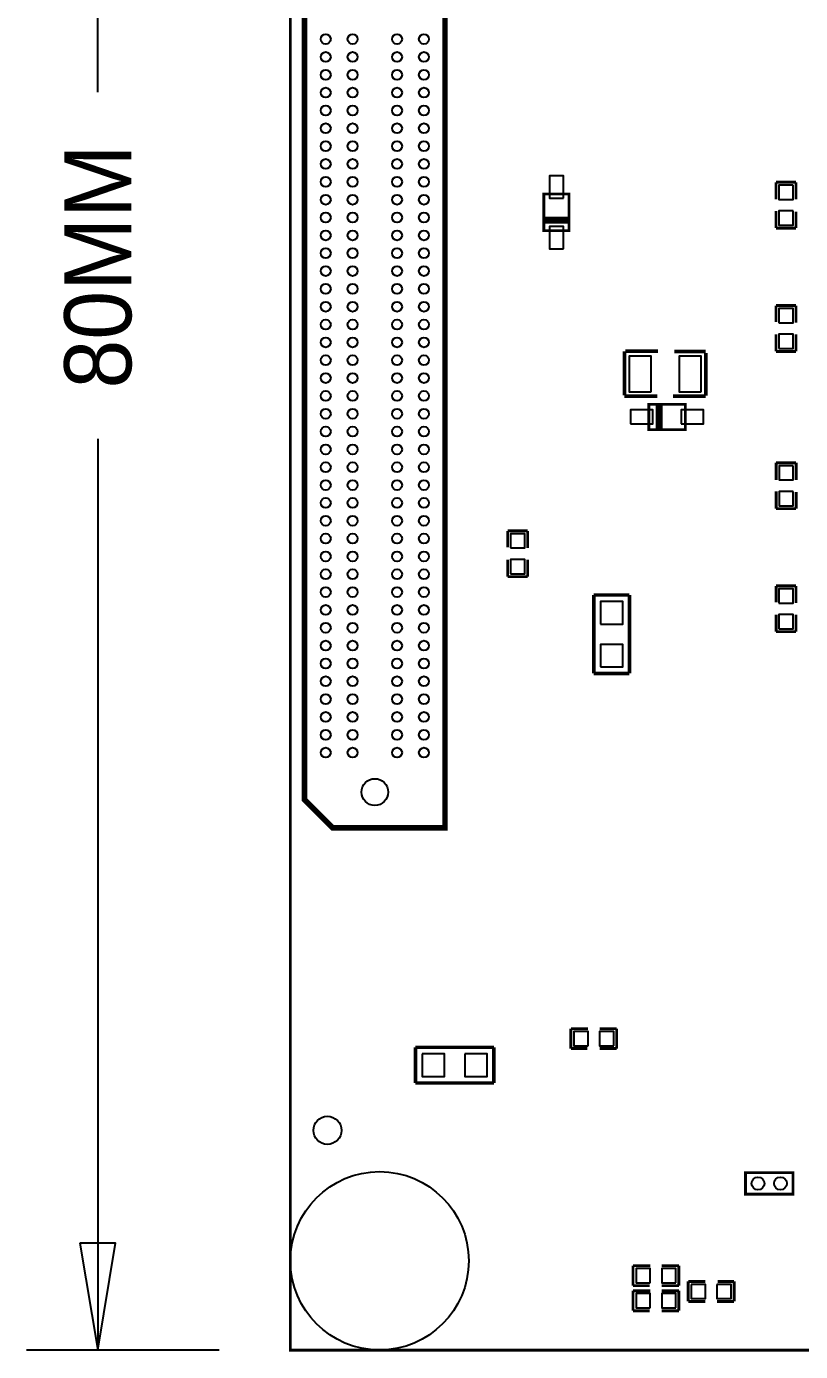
# Model space of a CAD drawing. Extents: x -9.4 to 80, y -0.1 to 86.6.
# Drawn here: x -9.4 to 18.17, y -0.05 to 47.12 of the extents above; entities that cross this region are included whole.
import ezdxf

# ---------------------------------------------------------------- set-up
doc = ezdxf.new("R2010")
doc.units = 0
for name, color, linetype in [('BG_DIMENSION', 85, 'CONTINUOUS'), ('BG_OUTLINE', 254, 'CONTINUOUS'), ('PG_SILKSCREEN_BOTTOM', 122, 'CONTINUOUS'), ('PIN_BOTTOM', 5, 'CONTINUOUS')]:
    doc.layers.add(name, color=color, linetype=linetype)

msp = doc.modelspace()

# ---------------------------------------------------------------- linework, layer by layer
at = {"layer": 'BG_DIMENSION'}
for points in [[(-6.859016, 44.784264), (-6.859016, 79.999992)], [(-6.859016, 32.439864), (-6.859016, 0)], [(-7.494016, 3.81), (-6.859016, 0), (-6.224016, 3.81), (-7.494016, 3.81)], [(-2.54, 0), (-9.399016, 0)]]:
    msp.add_lwpolyline(points, dxfattribs=at)
at = {"layer": 'BG_OUTLINE', "const_width": 0.1}
msp.add_lwpolyline([(0, 0), (79.999992, 0), (79.999992, 79.999992), (0, 79.999992), (0, 0)], dxfattribs=at)
at = {"layer": 'PG_SILKSCREEN_BOTTOM'}
for points, const_width in [([(5.50799, 18.590006), (5.50799, 61.410012), (1.507998, 61.410012), (0.508, 60.410014), (0.508, 19.590004), (1.507998, 18.590006), (5.50799, 18.590006)], 0.2), ([(17.2974, 41.574034), (18.0086, 41.574034)], 0.1016), ([(17.2974, 41.574034), (17.2974, 40.964434)], 0.1016), ([(18.0086, 41.574034), (18.0086, 40.964434)], 0.1016), ([(9.92599, 41.151327), (9.025992, 41.151327), (9.025992, 39.85133), (9.92599, 39.85133), (9.92599, 41.151327)], 0.1), ([(17.2974, 40.55364), (17.2974, 39.94404)], 0.1016), ([(18.0086, 39.94404), (18.0086, 40.52824)], 0.1016), ([(9.907778, 40.298116), (9.044178, 40.298116)], 0.1), ([(9.907778, 40.221916), (9.044178, 40.221916)], 0.1), ([(9.907778, 40.145716), (9.044178, 40.145716)], 0.1), ([(17.2974, 39.939646), (18.0086, 39.939646)], 0.1016), ([(18.006568, 37.183898), (17.295368, 37.183898)], 0.1016), ([(17.295368, 37.179504), (17.295368, 36.595304)], 0.1016), ([(18.006568, 36.569904), (18.006568, 37.179504)], 0.1016), ([(17.295368, 35.54951), (17.295368, 36.15911)], 0.1016), ([(18.006568, 35.54951), (18.006568, 36.15911)], 0.1016), ([(11.900154, 35.557968), (11.900154, 33.983168)], 0.127), ([(13.093954, 35.557968), (11.925554, 35.557968)], 0.127), ([(13.678154, 35.545268), (14.795754, 35.545268)], 0.127), ([(14.795754, 35.494468), (14.795754, 33.970468)], 0.127), ([(18.006568, 35.54951), (17.295368, 35.54951)], 0.1016), ([(11.900154, 33.957768), (13.068554, 33.957768)], 0.127), ([(14.795754, 33.957768), (13.627354, 33.957768)], 0.127), ([(14.064767, 32.768362), (14.064767, 33.66836), (12.76477, 33.66836), (12.76477, 32.768362), (14.064767, 32.768362)], 0.1), ([(13.059156, 32.786574), (13.059156, 33.650174)], 0.1), ([(13.135356, 32.786574), (13.135356, 33.650174)], 0.1), ([(13.211556, 32.786574), (13.211556, 33.650174)], 0.1), ([(17.30248, 31.58777), (18.01368, 31.58777)], 0.1016), ([(17.30248, 31.58777), (17.30248, 30.97817)], 0.1016), ([(18.01368, 31.58777), (18.01368, 30.97817)], 0.1016), ([(17.30248, 30.567376), (17.30248, 29.957776)], 0.1016), ([(18.01368, 29.957776), (18.01368, 30.541976)], 0.1016), ([(17.30248, 29.953382), (18.01368, 29.953382)], 0.1016), ([(8.449056, 29.166896), (7.737856, 29.166896)], 0.1016), ([(7.737856, 29.162502), (7.737856, 28.578302)], 0.1016), ([(8.449056, 28.552902), (8.449056, 29.162502)], 0.1016), ([(7.737856, 27.532508), (7.737856, 28.142108)], 0.1016), ([(8.449056, 27.532508), (8.449056, 28.142108)], 0.1016), ([(8.449056, 27.532508), (7.737856, 27.532508)], 0.1016), ([(12.075922, 26.879296), (10.805922, 26.879296)], 0.127), ([(10.805922, 26.879296), (10.805922, 24.085296)], 0.127), ([(12.075922, 24.085296), (12.075922, 26.879296)], 0.127), ([(18.01114, 27.206778), (17.29994, 27.206778)], 0.1016), ([(17.29994, 27.202384), (17.29994, 26.618184)], 0.1016), ([(18.01114, 26.592784), (18.01114, 27.202384)], 0.1016), ([(17.29994, 25.57239), (17.29994, 26.18199)], 0.1016), ([(18.01114, 25.57239), (18.01114, 26.18199)], 0.1016), ([(18.01114, 25.57239), (17.29994, 25.57239)], 0.1016), ([(10.805922, 24.085296), (12.075922, 24.085296)], 0.127), ([(9.988702, 11.444732), (9.988702, 10.733532)], 0.1016), ([(10.602722, 11.444732), (9.993122, 11.444732)], 0.1016), ([(11.623116, 11.444732), (11.013516, 11.444732)], 0.1016), ([(11.623116, 11.444732), (11.623116, 10.733532)], 0.1016), ([(4.454144, 10.778744), (4.454144, 9.508744)], 0.127), ([(7.248144, 10.778744), (4.454144, 10.778744)], 0.127), ([(7.248144, 9.508744), (7.248144, 10.778744)], 0.127), ([(9.993122, 10.733532), (10.577322, 10.733532)], 0.1016), ([(11.623116, 10.733532), (11.013516, 10.733532)], 0.1016), ([(4.454144, 9.508744), (7.248144, 9.508744)], 0.127), ([(16.209543, 5.551297), (16.209543, 6.313297), (17.900167, 6.313297), (17.900167, 5.551297), (16.209543, 5.551297)], 0.100076), ([(12.204522, 3.006877), (12.204522, 2.295677)], 0.1016), ([(12.818516, 3.006877), (12.208916, 3.006877)], 0.1016), ([(13.838911, 3.006877), (13.229311, 3.006877)], 0.1016), ([(13.838911, 3.006877), (13.838911, 2.295677)], 0.1016), ([(14.170177, 2.442134), (14.779777, 2.442134)], 0.1016), ([(14.170177, 1.730934), (14.170177, 2.442134)], 0.1016), ([(15.800172, 2.442134), (15.215972, 2.442134)], 0.1016), ([(15.804566, 1.730934), (15.804566, 2.442134)], 0.1016), ([(12.204497, 2.111426), (12.204497, 1.400226)], 0.1016), ([(12.208916, 2.295677), (12.793116, 2.295677)], 0.1016), ([(12.818516, 2.111426), (12.208916, 2.111426)], 0.1016), ([(13.838911, 2.295677), (13.229311, 2.295677)], 0.1016), ([(13.838911, 2.111426), (13.229311, 2.111426)], 0.1016), ([(13.838911, 2.111426), (13.838911, 1.400226)], 0.1016), ([(12.208916, 1.400226), (12.793116, 1.400226)], 0.1016), ([(13.838911, 1.400226), (13.229311, 1.400226)], 0.1016), ([(14.170177, 1.730934), (14.779777, 1.730934)], 0.1016), ([(15.190572, 1.730934), (15.800172, 1.730934)], 0.1016)]:
    msp.add_lwpolyline(points, dxfattribs=dict(at, const_width=const_width))
at = {"layer": 'PIN_BOTTOM'}
for points in [[(9.726041, 41.001264), (9.726041, 41.801364), (9.22594, 41.801364), (9.22594, 41.001264)], [(17.907, 41.46804), (17.399, 41.46804), (17.399, 40.96004), (17.907, 40.96004)], [(17.907, 40.55364), (17.399, 40.55364), (17.399, 40.04564), (17.907, 40.04564)], [(9.726041, 39.201268), (9.726041, 40.001368), (9.22594, 40.001368), (9.22594, 39.201268)], [(17.396968, 36.569904), (17.904968, 36.569904), (17.904968, 37.077904), (17.396968, 37.077904)], [(17.396968, 35.655504), (17.904968, 35.655504), (17.904968, 36.163504), (17.396968, 36.163504)], [(12.852654, 34.110168), (12.852654, 35.380168), (12.065254, 35.380168), (12.065254, 34.110168)], [(14.630654, 34.110168), (14.630654, 35.380168), (13.843254, 35.380168), (13.843254, 34.110168)], [(12.114708, 32.968324), (12.914808, 32.968324), (12.914808, 33.468424), (12.114708, 33.468424)], [(13.914704, 32.968324), (14.714804, 32.968324), (14.714804, 33.468424), (13.914704, 33.468424)], [(17.91208, 31.481776), (17.40408, 31.481776), (17.40408, 30.973776), (17.91208, 30.973776)], [(17.91208, 30.567376), (17.40408, 30.567376), (17.40408, 30.059376), (17.91208, 30.059376)], [(7.839456, 28.552902), (8.347456, 28.552902), (8.347456, 29.060902), (7.839456, 29.060902)], [(7.839456, 27.638502), (8.347456, 27.638502), (8.347456, 28.146502), (7.839456, 28.146502)], [(17.40154, 26.592784), (17.90954, 26.592784), (17.90954, 27.100784), (17.40154, 27.100784)], [(11.040872, 25.844246), (11.840972, 25.844246), (11.840972, 26.644346), (11.040872, 26.644346)], [(17.40154, 25.678384), (17.90954, 25.678384), (17.90954, 26.186384), (17.40154, 26.186384)], [(11.040872, 24.320246), (11.840972, 24.320246), (11.840972, 25.120346), (11.040872, 25.120346)], [(10.602722, 10.835132), (10.602722, 11.343132), (10.094722, 11.343132), (10.094722, 10.835132)], [(11.517122, 10.835132), (11.517122, 11.343132), (11.009122, 11.343132), (11.009122, 10.835132)], [(4.689094, 10.543794), (4.689094, 9.743694), (5.489194, 9.743694), (5.489194, 10.543794)], [(6.213094, 10.543794), (6.213094, 9.743694), (7.013194, 9.743694), (7.013194, 10.543794)], [(12.818516, 2.397277), (12.818516, 2.905277), (12.310516, 2.905277), (12.310516, 2.397277)], [(13.732916, 2.397277), (13.732916, 2.905277), (13.224916, 2.905277), (13.224916, 2.397277)], [(12.818516, 1.501826), (12.818516, 2.009826), (12.310516, 2.009826), (12.310516, 1.501826)], [(13.732916, 1.501826), (13.732916, 2.009826), (13.224916, 2.009826), (13.224916, 1.501826)], [(14.276172, 2.340534), (14.276172, 1.832534), (14.784172, 1.832534), (14.784172, 2.340534)], [(15.190572, 2.340534), (15.190572, 1.832534), (15.698572, 1.832534), (15.698572, 2.340534)]]:
    msp.add_lwpolyline(points, close=True, dxfattribs=at)
for centre, radius in [((1.257986, 46.667522), 0.178003), ((2.218004, 46.667522), 0.178003), ((3.797986, 46.667522), 0.178003), ((4.758004, 46.667522), 0.178003), ((1.257986, 46.032522), 0.178003), ((2.218004, 46.032522), 0.178003), ((3.797986, 46.032522), 0.178003), ((4.758004, 46.032522), 0.178003), ((1.257986, 45.397522), 0.178003), ((2.218004, 45.397522), 0.178003), ((3.797986, 45.397522), 0.178003), ((4.758004, 45.397522), 0.178003), ((1.257986, 44.762522), 0.178003), ((2.218004, 44.762522), 0.178003), ((3.797986, 44.762522), 0.178003), ((4.758004, 44.762522), 0.178003), ((1.257986, 44.127522), 0.178003), ((2.218004, 44.127522), 0.178003), ((3.797986, 44.127522), 0.178003), ((4.758004, 44.127522), 0.178003), ((1.257986, 43.492522), 0.178003), ((2.218004, 43.492522), 0.178003), ((3.797986, 43.492522), 0.178003), ((4.758004, 43.492522), 0.178003), ((1.257986, 42.857522), 0.178003), ((2.218004, 42.857522), 0.178003), ((3.797986, 42.857522), 0.178003), ((4.758004, 42.857522), 0.178003), ((1.257986, 42.222522), 0.178003), ((2.218004, 42.222522), 0.178003), ((3.797986, 42.222522), 0.178003), ((4.758004, 42.222522), 0.178003), ((1.257986, 41.587522), 0.178003), ((2.218004, 41.587522), 0.178003), ((3.797986, 41.587522), 0.178003), ((4.758004, 41.587522), 0.178003), ((1.257986, 40.952522), 0.178003), ((2.218004, 40.952522), 0.178003), ((3.797986, 40.952522), 0.178003), ((4.758004, 40.952522), 0.178003), ((1.257986, 40.317522), 0.178003), ((2.218004, 40.317522), 0.178003), ((3.797986, 40.317522), 0.178003), ((4.758004, 40.317522), 0.178003), ((1.257986, 39.682522), 0.178003), ((2.218004, 39.682522), 0.178003), ((3.797986, 39.682522), 0.178003), ((4.758004, 39.682522), 0.178003), ((1.257986, 39.047522), 0.178003), ((2.218004, 39.047522), 0.178003), ((3.797986, 39.047522), 0.178003), ((4.758004, 39.047522), 0.178003), ((1.257986, 38.412522), 0.178003), ((2.218004, 38.412522), 0.178003), ((3.797986, 38.412522), 0.178003), ((4.758004, 38.412522), 0.178003), ((1.257986, 37.777522), 0.178003), ((2.218004, 37.777522), 0.178003), ((3.797986, 37.777522), 0.178003), ((4.758004, 37.777522), 0.178003), ((1.257986, 37.142522), 0.178003), ((2.218004, 37.142522), 0.178003), ((3.797986, 37.142522), 0.178003), ((4.758004, 37.142522), 0.178003), ((1.257986, 36.507522), 0.178003), ((2.218004, 36.507522), 0.178003), ((3.797986, 36.507522), 0.178003), ((4.758004, 36.507522), 0.178003), ((1.257986, 35.872522), 0.178003), ((2.218004, 35.872522), 0.178003), ((3.797986, 35.872522), 0.178003), ((4.758004, 35.872522), 0.178003), ((1.257986, 35.237522), 0.178003), ((2.218004, 35.237522), 0.178003), ((3.797986, 35.237522), 0.178003), ((4.758004, 35.237522), 0.178003), ((1.257986, 34.602522), 0.178003), ((2.218004, 34.602522), 0.178003), ((3.797986, 34.602522), 0.178003), ((4.758004, 34.602522), 0.178003), ((1.257986, 33.967522), 0.178003), ((2.218004, 33.967522), 0.178003), ((3.797986, 33.967522), 0.178003), ((4.758004, 33.967522), 0.178003), ((1.257986, 33.332522), 0.178003), ((2.218004, 33.332522), 0.178003), ((3.797986, 33.332522), 0.178003), ((4.758004, 33.332522), 0.178003), ((1.257986, 32.697522), 0.178003), ((2.218004, 32.697522), 0.178003), ((3.797986, 32.697522), 0.178003), ((4.758004, 32.697522), 0.178003), ((1.257986, 32.062522), 0.178003), ((2.218004, 32.062522), 0.178003), ((3.797986, 32.062522), 0.178003), ((4.758004, 32.062522), 0.178003), ((1.257986, 31.427522), 0.178003), ((2.218004, 31.427522), 0.178003), ((3.797986, 31.427522), 0.178003), ((4.758004, 31.427522), 0.178003), ((1.257986, 30.792522), 0.178003), ((2.218004, 30.792522), 0.178003), ((3.797986, 30.792522), 0.178003), ((4.758004, 30.792522), 0.178003), ((1.257986, 30.157522), 0.178003), ((2.218004, 30.157522), 0.178003), ((3.797986, 30.157522), 0.178003), ((4.758004, 30.157522), 0.178003), ((1.257986, 29.522522), 0.178003), ((2.218004, 29.522522), 0.178003), ((3.797986, 29.522522), 0.178003), ((4.758004, 29.522522), 0.178003), ((1.257986, 28.887522), 0.178003), ((2.218004, 28.887522), 0.178003), ((3.797986, 28.887522), 0.178003), ((4.758004, 28.887522), 0.178003), ((1.257986, 28.252522), 0.178003), ((2.218004, 28.252522), 0.178003), ((3.797986, 28.252522), 0.178003), ((4.758004, 28.252522), 0.178003), ((1.257986, 27.617522), 0.178003), ((2.218004, 27.617522), 0.178003), ((3.797986, 27.617522), 0.178003), ((4.758004, 27.617522), 0.178003), ((1.257986, 26.982522), 0.178003), ((2.218004, 26.982522), 0.178003), ((3.797986, 26.982522), 0.178003), ((4.758004, 26.982522), 0.178003), ((1.257986, 26.347522), 0.178003), ((2.218004, 26.347522), 0.178003), ((3.797986, 26.347522), 0.178003), ((4.758004, 26.347522), 0.178003), ((1.257986, 25.712522), 0.178003), ((2.218004, 25.712522), 0.178003), ((3.797986, 25.712522), 0.178003), ((4.758004, 25.712522), 0.178003), ((1.257986, 25.077522), 0.178003), ((2.218004, 25.077522), 0.178003), ((3.797986, 25.077522), 0.178003), ((4.758004, 25.077522), 0.178003), ((1.257986, 24.442522), 0.178003), ((2.218004, 24.442522), 0.178003), ((3.797986, 24.442522), 0.178003), ((4.758004, 24.442522), 0.178003), ((1.257986, 23.807522), 0.178003), ((2.218004, 23.807522), 0.178003), ((3.797986, 23.807522), 0.178003), ((4.758004, 23.807522), 0.178003), ((1.257986, 23.172522), 0.178003), ((2.218004, 23.172522), 0.178003), ((3.797986, 23.172522), 0.178003), ((4.758004, 23.172522), 0.178003), ((1.257986, 22.537522), 0.178003), ((2.218004, 22.537522), 0.178003), ((3.797986, 22.537522), 0.178003), ((4.758004, 22.537522), 0.178003), ((1.257986, 21.902522), 0.178003), ((2.218004, 21.902522), 0.178003), ((3.797986, 21.902522), 0.178003), ((4.758004, 21.902522), 0.178003), ((1.257986, 21.267522), 0.178003), ((2.218004, 21.267522), 0.178003), ((3.797986, 21.267522), 0.178003), ((4.758004, 21.267522), 0.178003), ((3.007995, 19.86501), 0.475056), ((1.319784, 7.822438), 0.499999), ((3.17754, 3.17754), 3.175), ((16.654805, 5.932297), 0.2286), ((17.454905, 5.932297), 0.2286)]:
    msp.add_circle(centre, radius, dxfattribs=at)

# ---------------------------------------------------------------- texts
at = {"layer": 'BG_DIMENSION', "width": 0.978723}
msp.add_text('80MM', height=2.3876, rotation=90, dxfattribs=at).set_placement((-5.665216, 34.230564))

doc.saveas('drawing.dxf')
